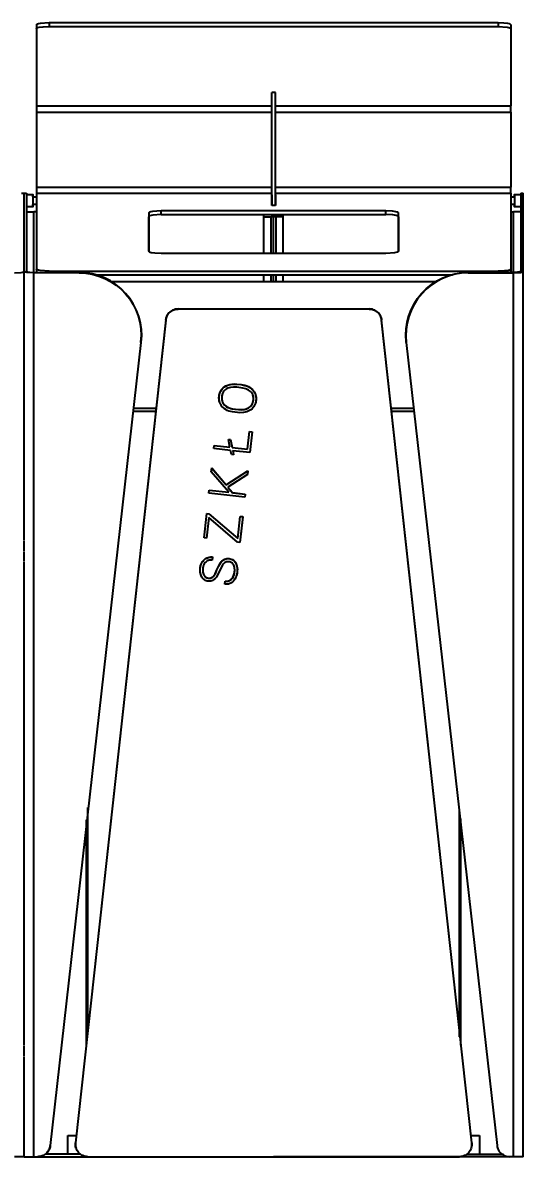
# Model space of a CAD drawing. Header units: millimetres. Extents: x 10782 to 23587, y 24555 to 29687.
# Drawn here: x 13062 to 13471, y 27637 to 28551 of the extents above; entities that cross this region are included whole.
import ezdxf

# ---------------------------------------------------------------- set-up
doc = ezdxf.new("R2010")
doc.units = ezdxf.units.MM
doc.header["$LTSCALE"] = 3
doc.layers.add('DomyÅ›lny', color=7, linetype='Continuous')
doc.styles.get("Standard").update_dxf_attribs({"font": 'arial.ttf'})
doc.dimstyles.new('MATEUSZ', dxfattribs={"dimtxt": 35, "dimasz": 16, "dimexe": 0.18, "dimexo": 0.0625, "dimgap": 0.09, "dimtad": 0, "dimdec": 0, "dimdsep": 46, "dimtxsty": 'Standard', "dimblk": 'DOT', "dimcen": 0.09, "dimse1": 1, "dimse2": 1, "dimadec": 0, "dimazin": 0, "dimtfac": 1, "dimtdec": 0, "dimtofl": 0, "dimtmove": 0, "dimatfit": 3, "dimfxl": 1, "dimtolj": 1, "dimtzin": 0, "dimlwd": 9, "dimlwe": 9, "dimarcsym": 0})

# ---------------------------------------------------------------- blocks, each defined once
blk = doc.blocks.new('_Dot')
at = {"color": 0, "linetype": 'ByBlock', "lineweight": -2}
blk.add_line((-0.5, 0), (-1, 0), dxfattribs=at)
at = {"color": 0, "linetype": 'ByBlock', "const_width": 0.5}
blk.add_lwpolyline([(-0.25, 0, 1), (0.25, 0, 1)], format="xyb", close=True, dxfattribs=at)
blk = doc.blocks.new('*D82')
at = {"color": 0, "lineweight": 9, "transparency": 16777216}
for p, q in [((12279.18, 27396.56), (12812.53, 27396.56)), ((13447.18, 27396.56), (12913.82, 27396.56))]:
    blk.add_line(p, q, dxfattribs=at)
at = {"layer": 'Defpoints', "color": 0, "transparency": 16777216}
for p in [(12263.18, 27641.16), (13463.18, 27641.16), (13463.18, 27396.56)]:
    blk.add_point(p, dxfattribs=at)
at = {"color": 0, "lineweight": 9, "transparency": 16777216, "xscale": 16, "yscale": 16, "zscale": 16, "rotation": 180}
blk.add_blockref('_Dot', (12263.18, 27396.56), dxfattribs=at)
at = {"color": 0, "lineweight": 9, "transparency": 16777216, "xscale": 16, "yscale": 16, "zscale": 16}
blk.add_blockref('_Dot', (13463.18, 27396.56), dxfattribs=at)
at = {"color": 0, "transparency": 16777216, "insert": (12863.18, 27396.56), "char_height": 35, "attachment_point": 5}
blk.add_mtext('\\A1;1200', dxfattribs=at)

msp = doc.modelspace()

# ---------------------------------------------------------------- linework, layer by layer
at = {"layer": 'DomyÅ›lny'}
for p, q in [((13073.18, 28548.86), (13073.18, 28545.9)), ((13083.18, 28550.55), (13083.18, 28547.59)), ((13443.18, 28550.55), (13083.18, 28550.55)), ((13443.18, 28550.55), (13443.18, 28547.59)), ((13453.18, 28548.86), (13453.18, 28545.9)), ((13073.18, 28545.9), (13073.18, 28483.85)), ((13083.18, 28547.59), (13443.18, 28547.59)), ((13453.18, 28545.9), (13453.18, 28483.85)), ((13261.68, 28404.11), (13261.68, 28494.52)), ((13264.68, 28494.52), (13261.68, 28494.52)), ((13264.68, 28404.11), (13264.68, 28494.52)), ((13073.18, 28483.85), (13261.68, 28483.85)), ((13264.68, 28483.85), (13453.18, 28483.85)), ((13073.18, 28478.9), (13073.18, 28418.73)), ((13073.18, 28478.9), (13261.68, 28478.9)), ((13264.68, 28478.9), (13453.18, 28478.9)), ((13453.18, 28478.9), (13453.18, 28418.73)), ((13061.18, 28414), (13063.18, 28414)), ((13061.18, 28413.92), (13063.18, 28413.92)), ((13063.18, 28414), (13065.18, 28414)), ((13063.18, 28351.28), (13063.18, 28413.92)), ((13063.18, 28413.92), (13065.18, 28413.92)), ((13063.18, 28351.28), (13063.18, 28413.92)), ((13065.18, 28413.92), (13065.18, 28351.28)), ((13065.18, 28412.93), (13070.18, 28412.93)), ((13069.87, 28410.93), (13073.18, 28410.93)), ((13073.18, 28418.73), (13261.68, 28418.73)), ((13073.18, 28413.78), (13073.18, 28352.97)), ((13073.18, 28413.78), (13261.68, 28413.78)), ((13261.68, 28412.58), (13261.68, 28404.11)), ((13264.68, 28418.73), (13453.18, 28418.73)), ((13264.68, 28413.78), (13453.18, 28413.78)), ((13264.68, 28412.58), (13264.68, 28404.11)), ((13453.18, 28413.78), (13453.18, 28352.97)), ((13453.18, 28410.93), (13456.77, 28410.93)), ((13456.18, 28412.93), (13461.18, 28412.93)), ((13461.18, 28414), (13463.18, 28414)), ((13461.18, 28413.92), (13461.18, 28351.28)), ((13461.18, 28413.92), (13463.18, 28413.92)), ((13463.18, 28351.28), (13463.18, 28413.92)), ((13463.18, 28351.28), (13463.18, 28413.92)), ((13070.18, 28402.93), (13065.18, 28402.93)), ((13073.18, 28404.93), (13070.18, 28404.93)), ((13264.68, 28404.11), (13261.68, 28404.11)), ((13456.18, 28404.93), (13453.18, 28404.93)), ((13461.18, 28402.93), (13456.18, 28402.93)), ((13073.18, 28398.93), (13070.94, 28398.93)), ((13070.94, 28349.95), (13070.94, 28398.93)), ((13163.18, 28397.98), (13163.18, 28367.42)), ((13163.18, 28367.42), (13163.18, 28395.02)), ((13173.18, 28396.72), (13173.18, 28399.67)), ((13353.18, 28399.67), (13173.18, 28399.67)), ((13173.18, 28396.72), (13353.18, 28396.72)), ((13255.42, 28394.93), (13255.42, 28395.93)), ((13255.42, 28365.72), (13255.42, 28394.93)), ((13263.18, 28394.93), (13261.18, 28394.93)), ((13261.18, 28365.72), (13261.18, 28394.93)), ((13265.18, 28394.93), (13263.18, 28394.93)), ((13263.18, 28365.72), (13263.18, 28394.93)), ((13263.18, 28365.72), (13263.18, 28394.93)), ((13265.18, 28365.72), (13265.18, 28394.93)), ((13270.94, 28394.93), (13270.94, 28395.93)), ((13270.94, 28365.72), (13270.94, 28394.93)), ((13353.18, 28396.72), (13353.18, 28399.67)), ((13363.18, 28367.42), (13363.18, 28397.98)), ((13363.18, 28395.02), (13363.18, 28367.42)), ((13453.18, 28398.93), (13455.42, 28398.93)), ((13455.42, 28349.95), (13455.42, 28398.93)), ((13173.18, 28365.72), (13353.18, 28365.72)), ((13063.18, 28329.44), (13063.18, 28351.28)), ((13070.94, 28350.3), (13107.3, 28350.3)), ((13107.26, 28349.95), (13070.94, 28349.95)), ((13070.94, 27641.16), (13070.94, 28349.95)), ((13073.18, 28352.97), (13073.18, 28350.02)), ((13083.18, 28351.28), (13083.18, 28349.95)), ((13083.18, 28351.28), (13443.18, 28351.28)), ((13107.26, 28349.95), (13107.3, 28350.3)), ((13119.92, 28348.32), (13406.44, 28348.32)), ((13255.42, 28343.16), (13255.42, 28348.32)), ((13261.18, 28343.16), (13261.18, 28348.32)), ((13263.18, 28343.16), (13263.18, 28348.32)), ((13263.18, 28343.16), (13263.18, 28348.32)), ((13265.18, 28343.16), (13265.18, 28348.32)), ((13270.94, 28343.16), (13270.94, 28348.32)), ((13455.42, 28350.3), (13419.05, 28350.3)), ((13419.09, 28349.95), (13419.05, 28350.3)), ((13419.09, 28349.95), (13455.42, 28349.95)), ((13443.18, 28351.28), (13443.18, 28349.95)), ((13453.18, 28352.97), (13453.18, 28350.02)), ((13455.42, 27641.16), (13455.42, 28349.95)), ((13463.18, 27641.16), (13463.18, 28351.28)), ((13132.37, 28343.16), (13393.98, 28343.16)), ((13132.37, 28343.16), (13393.98, 28343.16)), ((13063.18, 28321.13), (13063.18, 28329.08)), ((13063.18, 28135.27), (13063.18, 28320.77)), ((13339.74, 28320.95), (13186.61, 28320.95)), ((13176.67, 28312.19), (13104.37, 27652.36)), ((13176.67, 28312.06), (13104.37, 27652.23)), ((13176.67, 28312.06), (13176.67, 28312.19)), ((13421.98, 27652.36), (13349.68, 28312.19)), ((13349.68, 28312.06), (13349.68, 28312.19)), ((13421.98, 27652.23), (13349.68, 28312.06)), ((13156.85, 28294.24), (13084.18, 27650.04)), ((13156.85, 28294.24), (13156.89, 28294.58)), ((13369.5, 28294.24), (13369.46, 28294.58)), ((13369.5, 28294.24), (13442.18, 27650.04)), ((13219.39, 28249.52), (13219.39, 28249.59)), ((13249.15, 28249.17), (13249.15, 28249.11)), ((13150.64, 28239.16), (13168.66, 28239.16)), ((13168.91, 28241.16), (13150.87, 28241.16)), ((13375.49, 28241.16), (13357.45, 28241.16)), ((13357.69, 28239.16), (13375.72, 28239.16)), ((13242.3, 28208.63), (13243.85, 28222.81)), ((13242.3, 28208.56), (13243.85, 28222.74)), ((13243.85, 28222.81), (13243.85, 28222.74)), ((13243.85, 28222.81), (13245.91, 28222.58)), ((13243.85, 28222.74), (13245.91, 28222.52)), ((13245.91, 28222.58), (13244.09, 28205.95)), ((13245.91, 28222.52), (13244.09, 28205.89)), ((13215.28, 28209.1), (13215.55, 28211.55)), ((13215.28, 28209.03), (13215.55, 28211.48)), ((13215.55, 28211.55), (13228.19, 28210.17)), ((13215.55, 28211.48), (13228.19, 28210.1)), ((13228.19, 28210.17), (13226.94, 28216.44)), ((13226.94, 28216.44), (13228.72, 28216.24)), ((13228.19, 28210.1), (13226.94, 28216.37)), ((13226.94, 28216.37), (13228.72, 28216.18)), ((13228.19, 28210.17), (13228.19, 28210.1)), ((13228.72, 28216.24), (13229.97, 28209.97)), ((13228.72, 28216.18), (13229.97, 28209.91)), ((13229.97, 28209.97), (13242.3, 28208.63)), ((13229.97, 28209.91), (13242.3, 28208.56)), ((13215.28, 28209.1), (13215.28, 28209.03)), ((13228.71, 28207.57), (13215.28, 28209.03)), ((13229.36, 28204.38), (13228.71, 28207.63)), ((13228.71, 28207.63), (13228.71, 28207.57)), ((13229.36, 28204.32), (13228.71, 28207.57)), ((13229.36, 28204.38), (13229.36, 28204.32)), ((13231.14, 28204.12), (13229.36, 28204.32)), ((13230.5, 28207.44), (13231.14, 28204.19)), ((13244.09, 28205.89), (13230.5, 28207.37)), ((13230.5, 28207.37), (13231.14, 28204.12)), ((13213.24, 28190.48), (13213.57, 28193.54)), ((13213.24, 28190.41), (13213.57, 28193.47)), ((13213.57, 28193.54), (13225.08, 28180.09)), ((13213.57, 28193.54), (13213.57, 28193.47)), ((13213.57, 28193.47), (13225.08, 28180.03)), ((13225.08, 28180.09), (13242.49, 28191.32)), ((13225.08, 28180.03), (13242.49, 28191.26)), ((13242.49, 28191.32), (13242.16, 28188.36)), ((13242.49, 28191.26), (13242.16, 28188.29)), ((13242.49, 28191.32), (13242.49, 28191.26)), ((13227.16, 28173.99), (13213.24, 28190.41)), ((13242.16, 28188.29), (13226.57, 28178.15)), ((13211.36, 28173.32), (13211.62, 28175.75)), ((13211.36, 28173.25), (13211.62, 28175.68)), ((13240.17, 28170.11), (13211.36, 28173.25)), ((13211.62, 28175.75), (13227.16, 28174.05)), ((13211.62, 28175.68), (13227.16, 28173.99)), ((13226.57, 28178.21), (13230.13, 28173.73)), ((13226.57, 28178.15), (13230.13, 28173.66)), ((13230.13, 28173.73), (13240.44, 28172.6)), ((13230.13, 28173.66), (13240.44, 28172.54)), ((13240.44, 28172.6), (13240.17, 28170.17)), ((13240.44, 28172.54), (13240.17, 28170.11)), ((13207.43, 28137.44), (13209.57, 28156.99)), ((13207.43, 28137.37), (13209.57, 28156.92)), ((13209.57, 28156.99), (13209.57, 28156.92)), ((13209.57, 28156.99), (13211.31, 28156.8)), ((13209.57, 28156.92), (13211.31, 28156.73)), ((13211.31, 28156.8), (13234.45, 28136.95)), ((13211.31, 28156.73), (13234.45, 28136.88)), ((13234.45, 28136.95), (13236.39, 28154.7)), ((13236.39, 28154.7), (13238.45, 28154.47)), ((13211.32, 28153.76), (13209.5, 28137.21)), ((13211.32, 28153.69), (13209.5, 28137.14)), ((13211.32, 28153.76), (13211.32, 28153.69)), ((13234.34, 28133.92), (13211.32, 28153.69)), ((13234.45, 28136.88), (13236.39, 28154.63)), ((13238.45, 28154.47), (13236.18, 28133.78)), ((13238.45, 28154.41), (13236.18, 28133.71)), ((13236.39, 28154.63), (13238.45, 28154.41)), ((13238.45, 28154.47), (13238.45, 28154.41)), ((13209.5, 28137.14), (13207.43, 28137.37)), ((13063.18, 28126.95), (13063.18, 28134.91)), ((13236.18, 28133.71), (13234.34, 28133.92)), ((13063.18, 28118.64), (13063.18, 28126.59)), ((13063.18, 27932.78), (13063.18, 28118.27)), ((13214.06, 28122.13), (13213.79, 28119.68)), ((13214.06, 28122.06), (13213.79, 28119.61)), ((13232.02, 28111.82), (13232.02, 28111.76)), ((13224.19, 28100.34), (13224.45, 28102.77)), ((13224.19, 28100.27), (13224.45, 28102.7)), ((13224.45, 28102.77), (13224.45, 28102.7)), ((13063.18, 27924.46), (13063.18, 27932.42)), ((13063.18, 27738.61), (13063.18, 27924.1)), ((13114.18, 27740.05), (13114.18, 27921.21)), ((13412.18, 27737.16), (13412.18, 27918.68)), ((13113.18, 27729.93), (13113.18, 27911.45)), ((13413.18, 27730.65), (13413.18, 27912.17)), ((13063.18, 27730.29), (13063.18, 27738.25)), ((13063.18, 27721.97), (13063.18, 27729.93)), ((13063.18, 27641.16), (13063.18, 27721.61)), ((13098.18, 27643.16), (13098.18, 27658.16)), ((13098.18, 27658.16), (13105.02, 27658.16)), ((13421.33, 27658.16), (13428.18, 27658.16)), ((13428.18, 27658.16), (13428.18, 27643.16)), ((13108.31, 27643.16), (13080.24, 27643.16)), ((13418.05, 27643.16), (13447.37, 27643.16)), ((13070.94, 27641.16), (13074.24, 27641.16)), ((13074.15, 27641.16), (13263.18, 27641.16)), ((13114.31, 27641.16), (13412.04, 27641.16)), ((13452.2, 27641.16), (13263.18, 27641.16)), ((13455.42, 27641.16), (13452.11, 27641.16))]:
    msp.add_line(p, q, dxfattribs=at)
for points in [[(13083.18, 28550.55, 0), (13076.11, 28550.05, 0), (13074.81, 28549.78, 0), (13073.88, 28549.48, 0), (13073.56, 28549.32, 0), (13073.44, 28549.24, 0), (13073.34, 28549.16, 0), (13073.27, 28549.09, 0), (13073.24, 28549.05, 0), (13073.22, 28549.01, 0), (13073.2, 28548.97, 0), (13073.19, 28548.93, 0), (13073.18, 28548.89, 0), (13073.18, 28548.86, 0)], [(13453.18, 28548.86, 0), (13453.18, 28548.89, 0), (13453.17, 28548.93, 0), (13453.16, 28548.97, 0), (13453.14, 28549.01, 0), (13453.11, 28549.05, 0), (13453.09, 28549.09, 0), (13453.01, 28549.16, 0), (13452.91, 28549.24, 0), (13452.79, 28549.32, 0), (13452.48, 28549.48, 0), (13452.06, 28549.63, 0), (13450.94, 28549.92, 0), (13447.77, 28550.36, 0), (13443.18, 28550.55, 0)], [(13073.18, 28545.9, 0), (13073.18, 28545.94, 0), (13073.19, 28545.97, 0), (13073.2, 28546.01, 0), (13073.22, 28546.05, 0), (13073.24, 28546.09, 0), (13073.27, 28546.13, 0), (13073.34, 28546.21, 0), (13073.44, 28546.29, 0), (13073.56, 28546.36, 0), (13073.88, 28546.52, 0), (13074.3, 28546.68, 0), (13075.41, 28546.97, 0), (13078.58, 28547.4, 0), (13083.18, 28547.59, 0)], [(13443.18, 28547.59, 0), (13450.25, 28547.1, 0), (13451.55, 28546.83, 0), (13452.48, 28546.52, 0), (13452.79, 28546.36, 0), (13452.91, 28546.29, 0), (13453.01, 28546.21, 0), (13453.09, 28546.13, 0), (13453.11, 28546.09, 0), (13453.14, 28546.05, 0), (13453.16, 28546.01, 0), (13453.17, 28545.97, 0), (13453.18, 28545.94, 0), (13453.18, 28545.9, 0)], [(13073.18, 28483.85, 0), (13073.18, 28483.64, 0), (13073.18, 28482.78, 0), (13073.18, 28478.9, 0)], [(13453.18, 28478.9, 0), (13453.18, 28483.85, 0)], [(13070.18, 28410.93, 0), (13070.18, 28412.73, 0), (13070.18, 28412.89, 0), (13070.18, 28412.92, 0), (13070.18, 28412.93, 0), (13070.18, 28412.93, 0), (13070.18, 28412.93, 0), (13070.18, 28412.93, 0), (13070.18, 28412.93, 0), (13070.18, 28412.93, 0), (13070.18, 28412.93, 0), (13070.18, 28412.93, 0), (13070.18, 28412.93, 0), (13070.18, 28412.93, 0), (13070.18, 28412.93, 0), (13070.18, 28412.93, 0), (13070.18, 28412.93, 0), (13070.18, 28412.93, 0), (13070.18, 28412.92, 0), (13070.18, 28412.91, 0), (13070.18, 28412.84, 0), (13070.18, 28412.55, 0), (13070.18, 28409.55, 0), (13070.18, 28405.73, 0), (13070.18, 28403.11, 0), (13070.18, 28402.97, 0), (13070.18, 28402.94, 0), (13070.18, 28402.93, 0), (13070.18, 28402.93, 0), (13070.18, 28402.93, 0), (13070.18, 28402.93, 0), (13070.18, 28402.93, 0), (13070.18, 28402.93, 0), (13070.18, 28402.93, 0), (13070.18, 28402.93, 0), (13070.18, 28402.93, 0), (13070.18, 28402.93, 0), (13070.18, 28402.93, 0), (13070.18, 28402.93, 0), (13070.18, 28402.93, 0), (13070.18, 28402.93, 0), (13070.18, 28402.95, 0), (13070.18, 28403.02, 0), (13070.18, 28403.31, 0), (13070.18, 28404.93, 0)], [(13073.18, 28418.73, 0), (13073.18, 28413.78, 0)], [(13453.18, 28413.78, 0), (13453.18, 28413.99, 0), (13453.18, 28414.85, 0), (13453.18, 28418.73, 0)], [(13456.18, 28410.93, 0), (13456.18, 28412.73, 0), (13456.18, 28412.89, 0), (13456.18, 28412.92, 0), (13456.18, 28412.93, 0), (13456.18, 28412.93, 0), (13456.18, 28412.93, 0), (13456.18, 28412.93, 0), (13456.18, 28412.93, 0), (13456.18, 28412.93, 0), (13456.18, 28412.93, 0), (13456.18, 28412.93, 0), (13456.18, 28412.93, 0), (13456.18, 28412.93, 0), (13456.18, 28412.93, 0), (13456.18, 28412.93, 0), (13456.18, 28412.93, 0), (13456.18, 28412.93, 0), (13456.18, 28412.92, 0), (13456.18, 28412.91, 0), (13456.18, 28412.84, 0), (13456.18, 28412.55, 0), (13456.18, 28409.55, 0), (13456.18, 28405.73, 0), (13456.18, 28403.11, 0), (13456.18, 28402.97, 0), (13456.18, 28402.94, 0), (13456.18, 28402.93, 0), (13456.18, 28402.93, 0), (13456.18, 28402.93, 0), (13456.18, 28402.93, 0), (13456.18, 28402.93, 0), (13456.18, 28402.93, 0), (13456.18, 28402.93, 0), (13456.18, 28402.93, 0), (13456.18, 28402.93, 0), (13456.18, 28402.93, 0), (13456.18, 28402.93, 0), (13456.18, 28402.93, 0), (13456.18, 28402.93, 0), (13456.18, 28402.93, 0), (13456.18, 28402.95, 0), (13456.18, 28403.02, 0), (13456.18, 28403.31, 0), (13456.18, 28404.93, 0)], [(13456.18, 28410.93, 0), (13456.18, 28410.93, 0), (13456.18, 28410.93, 0), (13456.18, 28410.93, 0), (13456.18, 28410.93, 0), (13456.18, 28410.93, 0), (13456.18, 28410.93, 0), (13456.18, 28410.93, 0), (13456.18, 28410.93, 0), (13456.18, 28410.93, 0), (13456.18, 28410.93, 0), (13456.18, 28410.92, 0), (13456.18, 28410.91, 0), (13456.18, 28410.84, 0), (13456.18, 28410.56, 0), (13456.18, 28404.93, 0)], [(13065.18, 28398.93, 0), (13065.18, 28398.93, 0), (13065.18, 28398.93, 0), (13065.18, 28398.93, 0), (13065.18, 28398.93, 0), (13065.18, 28398.93, 0), (13065.18, 28398.93, 0), (13065.18, 28398.93, 0), (13065.18, 28398.93, 0), (13065.18, 28398.93, 0), (13065.18, 28398.93, 0), (13065.19, 28398.93, 0), (13065.23, 28398.93, 0), (13065.37, 28398.93, 0), (13066.84, 28398.93, 0), (13070.94, 28398.93, 0)], [(13173.18, 28399.67, 0), (13166.11, 28399.18, 0), (13164.86, 28398.92, 0), (13163.94, 28398.63, 0), (13163.61, 28398.47, 0), (13163.48, 28398.39, 0), (13163.37, 28398.31, 0), (13163.29, 28398.23, 0), (13163.25, 28398.18, 0), (13163.23, 28398.14, 0), (13163.21, 28398.1, 0), (13163.19, 28398.06, 0), (13163.18, 28398.02, 0), (13163.18, 28397.98, 0)], [(13173.18, 28396.72, 0), (13166.38, 28396.27, 0), (13165.04, 28396.01, 0), (13164.03, 28395.7, 0), (13163.66, 28395.54, 0), (13163.52, 28395.46, 0), (13163.4, 28395.37, 0), (13163.3, 28395.29, 0), (13163.26, 28395.24, 0), (13163.23, 28395.2, 0), (13163.21, 28395.15, 0), (13163.19, 28395.11, 0), (13163.18, 28395.06, 0), (13163.18, 28395.02, 0)], [(13255.42, 28394.93, 0), (13261.18, 28394.93, 0)], [(13270.94, 28394.93, 0), (13265.18, 28394.93, 0)], [(13363.18, 28397.98, 0), (13363.17, 28398.02, 0), (13363.17, 28398.06, 0), (13363.15, 28398.1, 0), (13363.13, 28398.14, 0), (13363.1, 28398.18, 0), (13363.07, 28398.23, 0), (13362.99, 28398.31, 0), (13362.88, 28398.39, 0), (13362.59, 28398.55, 0), (13362.22, 28398.7, 0), (13361.21, 28398.99, 0), (13358.32, 28399.43, 0), (13353.18, 28399.67, 0)], [(13363.18, 28395.02, 0), (13363.18, 28395.06, 0), (13363.17, 28395.1, 0), (13363.15, 28395.14, 0), (13363.13, 28395.18, 0), (13363.11, 28395.22, 0), (13363.08, 28395.26, 0), (13363.01, 28395.33, 0), (13362.91, 28395.41, 0), (13362.65, 28395.57, 0), (13362.3, 28395.71, 0), (13361.37, 28395.99, 0), (13358.61, 28396.45, 0), (13353.18, 28396.72, 0)], [(13461.18, 28398.93, 0), (13461.18, 28398.93, 0), (13461.18, 28398.93, 0), (13461.18, 28398.93, 0), (13461.18, 28398.93, 0), (13461.18, 28398.93, 0), (13461.18, 28398.93, 0), (13461.18, 28398.93, 0), (13461.18, 28398.93, 0), (13461.18, 28398.93, 0), (13461.18, 28398.93, 0), (13461.17, 28398.93, 0), (13461.13, 28398.93, 0), (13460.99, 28398.93, 0), (13459.52, 28398.93, 0), (13455.42, 28398.93, 0)], [(13163.18, 28367.42, 0), (13163.18, 28367.38, 0), (13163.19, 28367.33, 0), (13163.21, 28367.29, 0), (13163.23, 28367.25, 0), (13163.25, 28367.21, 0), (13163.29, 28367.17, 0), (13163.37, 28367.09, 0), (13163.48, 28367.01, 0), (13163.76, 28366.85, 0), (13164.14, 28366.69, 0), (13165.15, 28366.41, 0), (13168.04, 28365.96, 0), (13173.18, 28365.72, 0)], [(13353.18, 28365.72, 0), (13360.25, 28366.22, 0), (13361.49, 28366.47, 0), (13362.42, 28366.77, 0), (13362.75, 28366.92, 0), (13362.88, 28367.01, 0), (13362.99, 28367.09, 0), (13363.07, 28367.17, 0), (13363.1, 28367.21, 0), (13363.13, 28367.25, 0), (13363.15, 28367.29, 0), (13363.17, 28367.33, 0), (13363.17, 28367.38, 0), (13363.18, 28367.42, 0)], [(13055.42, 28349.95, 0), (13060.98, 28350.35, 0), (13061.92, 28350.56, 0), (13062.61, 28350.78, 0), (13062.86, 28350.9, 0), (13062.96, 28350.96, 0), (13063.04, 28351.02, 0), (13063.1, 28351.08, 0), (13063.12, 28351.12, 0), (13063.14, 28351.15, 0), (13063.16, 28351.18, 0), (13063.17, 28351.21, 0), (13063.18, 28351.24, 0), (13063.18, 28351.28, 0)], [(13070.94, 28349.95, 0), (13065.38, 28350.35, 0), (13064.43, 28350.56, 0), (13063.74, 28350.78, 0), (13063.5, 28350.9, 0), (13063.4, 28350.96, 0), (13063.32, 28351.02, 0), (13063.26, 28351.08, 0), (13063.24, 28351.12, 0), (13063.22, 28351.15, 0), (13063.2, 28351.18, 0), (13063.19, 28351.21, 0), (13063.18, 28351.24, 0), (13063.18, 28351.28, 0)], [(13065.18, 28351.28, 0), (13065.18, 28351.25, 0), (13065.19, 28351.23, 0), (13065.2, 28351.2, 0), (13065.21, 28351.18, 0), (13065.23, 28351.15, 0), (13065.27, 28351.1, 0), (13065.33, 28351.05, 0), (13065.4, 28351.01, 0), (13065.59, 28350.91, 0), (13066.12, 28350.74, 0), (13067.69, 28350.47, 0), (13070.94, 28350.3, 0)], [(13083.18, 28351.28, 0), (13076.02, 28351.79, 0), (13074.81, 28352.05, 0), (13073.91, 28352.34, 0), (13073.6, 28352.49, 0), (13073.47, 28352.57, 0), (13073.37, 28352.65, 0), (13073.28, 28352.73, 0), (13073.25, 28352.77, 0), (13073.23, 28352.81, 0), (13073.2, 28352.85, 0), (13073.19, 28352.89, 0), (13073.18, 28352.93, 0), (13073.18, 28352.97, 0)], [(13107.26, 28349.95, 0), (13112.6, 28349.66, 0), (13117.85, 28348.82, 0), (13122.97, 28347.41, 0), (13127.87, 28345.5, 0), (13132.53, 28343.07, 0), (13136.87, 28340.2, 0), (13140.9, 28336.89, 0), (13144.55, 28333.18, 0), (13147.84, 28329.05, 0), (13150.69, 28324.57, 0), (13153.04, 28319.84, 0), (13154.88, 28314.9, 0), (13156.18, 28309.83, 0), (13156.94, 28304.67, 0), (13157.17, 28299.47, 0), (13156.85, 28294.24, 0)], [(13156.89, 28294.58, 0), (13157.21, 28299.9, 0), (13156.96, 28305.2, 0), (13156.16, 28310.44, 0), (13154.83, 28315.52, 0), (13152.97, 28320.42, 0), (13150.64, 28325.08, 0), (13147.83, 28329.46, 0), (13144.58, 28333.53, 0), (13140.87, 28337.29, 0), (13136.76, 28340.65, 0), (13132.33, 28343.55, 0), (13127.64, 28345.96, 0), (13122.74, 28347.84, 0), (13117.7, 28349.2, 0), (13112.55, 28350.02, 0), (13107.3, 28350.3, 0)], [(13369.46, 28294.58, 0), (13369.15, 28299.9, 0), (13369.39, 28305.2, 0), (13370.19, 28310.44, 0), (13371.53, 28315.52, 0), (13373.38, 28320.42, 0), (13375.72, 28325.08, 0), (13378.53, 28329.46, 0), (13381.77, 28333.53, 0), (13385.49, 28337.29, 0), (13389.6, 28340.65, 0), (13394.03, 28343.55, 0), (13398.72, 28345.96, 0), (13403.61, 28347.84, 0), (13408.66, 28349.2, 0), (13413.81, 28350.02, 0), (13419.05, 28350.3, 0)], [(13419.09, 28349.95, 0), (13413.75, 28349.66, 0), (13408.51, 28348.82, 0), (13403.39, 28347.41, 0), (13398.49, 28345.5, 0), (13393.83, 28343.07, 0), (13389.48, 28340.2, 0), (13385.46, 28336.89, 0), (13381.81, 28333.18, 0), (13378.51, 28329.05, 0), (13375.67, 28324.57, 0), (13373.31, 28319.84, 0), (13371.48, 28314.9, 0), (13370.18, 28309.83, 0), (13369.41, 28304.67, 0), (13369.19, 28299.47, 0), (13369.5, 28294.24, 0)], [(13453.18, 28352.97, 0), (13453.17, 28352.93, 0), (13453.16, 28352.89, 0), (13453.15, 28352.85, 0), (13453.12, 28352.8, 0), (13453.1, 28352.76, 0), (13453.06, 28352.72, 0), (13452.97, 28352.63, 0), (13452.86, 28352.55, 0), (13452.56, 28352.39, 0), (13452.17, 28352.23, 0), (13451.14, 28351.95, 0), (13448.24, 28351.51, 0), (13443.18, 28351.28, 0)], [(13461.18, 28351.28, 0), (13461.18, 28351.25, 0), (13461.17, 28351.23, 0), (13461.16, 28351.2, 0), (13461.15, 28351.18, 0), (13461.13, 28351.15, 0), (13461.08, 28351.1, 0), (13461.03, 28351.05, 0), (13460.95, 28351.01, 0), (13460.77, 28350.91, 0), (13460.24, 28350.74, 0), (13458.67, 28350.47, 0), (13455.42, 28350.3, 0)], [(13455.42, 28349.95, 0), (13460.98, 28350.35, 0), (13461.92, 28350.56, 0), (13462.61, 28350.78, 0), (13462.86, 28350.9, 0), (13462.96, 28350.96, 0), (13463.04, 28351.02, 0), (13463.1, 28351.08, 0), (13463.12, 28351.12, 0), (13463.14, 28351.15, 0), (13463.16, 28351.18, 0), (13463.17, 28351.21, 0), (13463.18, 28351.24, 0), (13463.18, 28351.28, 0)], [(13186.61, 28321.08, 0), (13184.9, 28320.93, 0), (13184.03, 28320.74, 0), (13183.16, 28320.47, 0), (13182.3, 28320.11, 0), (13181.47, 28319.66, 0), (13180.68, 28319.13, 0), (13179.94, 28318.53, 0), (13179.26, 28317.86, 0), (13178.65, 28317.13, 0), (13178.11, 28316.36, 0), (13177.66, 28315.55, 0), (13177.29, 28314.71, 0), (13177.01, 28313.87, 0), (13176.8, 28313.02, 0), (13176.67, 28312.19, 0)], [(13176.67, 28312.06, 0), (13177.01, 28313.74, 0), (13177.29, 28314.58, 0), (13177.66, 28315.42, 0), (13178.11, 28316.23, 0), (13178.65, 28317.01, 0), (13179.26, 28317.73, 0), (13179.94, 28318.4, 0), (13180.68, 28319, 0), (13181.47, 28319.53, 0), (13182.3, 28319.98, 0), (13183.16, 28320.34, 0), (13184.03, 28320.61, 0), (13184.9, 28320.8, 0), (13186.61, 28320.95, 0)], [(13349.68, 28312.19, 0), (13349.35, 28313.87, 0), (13349.06, 28314.71, 0), (13348.69, 28315.55, 0), (13348.24, 28316.36, 0), (13347.71, 28317.13, 0), (13347.1, 28317.86, 0), (13346.42, 28318.53, 0), (13345.68, 28319.13, 0), (13344.88, 28319.66, 0), (13344.05, 28320.11, 0), (13343.2, 28320.47, 0), (13342.33, 28320.74, 0), (13341.45, 28320.93, 0), (13339.74, 28321.08, 0)], [(13339.74, 28320.95, 0), (13341.45, 28320.8, 0), (13342.33, 28320.61, 0), (13343.2, 28320.34, 0), (13344.05, 28319.98, 0), (13344.88, 28319.53, 0), (13345.68, 28319, 0), (13346.42, 28318.4, 0), (13347.1, 28317.73, 0), (13347.71, 28317.01, 0), (13348.24, 28316.23, 0), (13348.69, 28315.42, 0), (13349.06, 28314.58, 0), (13349.35, 28313.74, 0), (13349.55, 28312.89, 0), (13349.68, 28312.06, 0)], [(13219.69, 28247.03, 0), (13219.43, 28248.6, 0), (13219.41, 28250.25, 0), (13219.61, 28251.94, 0), (13220.02, 28253.52, 0), (13220.63, 28254.97, 0), (13221.45, 28256.3, 0), (13222.46, 28257.48, 0), (13223.63, 28258.49, 0), (13224.96, 28259.33, 0), (13226.46, 28259.99, 0), (13228.09, 28260.47, 0), (13229.83, 28260.76, 0), (13231.68, 28260.86, 0), (13233.63, 28260.77, 0), (13237.06, 28260.4, 0)], [(13237.06, 28260.4, 0), (13240.21, 28259.8, 0), (13241.64, 28259.34, 0), (13242.96, 28258.77, 0), (13244.19, 28258.08, 0), (13245.29, 28257.29, 0), (13246.26, 28256.42, 0), (13247.1, 28255.45, 0), (13247.8, 28254.4, 0), (13248.36, 28253.25, 0), (13248.77, 28252.05, 0), (13249.04, 28250.8, 0), (13249.15, 28249.49, 0), (13249.11, 28248.12, 0), (13248.93, 28246.77, 0), (13248.62, 28245.52, 0)], [(13221.83, 28252.04, 0), (13221.61, 28250.81, 0), (13221.54, 28249.59, 0), (13221.62, 28248.42, 0), (13221.86, 28247.33, 0), (13222.25, 28246.29, 0), (13222.79, 28245.32, 0), (13223.49, 28244.42, 0), (13224.34, 28243.58, 0), (13225.31, 28242.84, 0), (13226.42, 28242.21, 0), (13227.65, 28241.68, 0), (13229.01, 28241.25, 0), (13232.05, 28240.72, 0), (13237.72, 28240.31, 0), (13239.11, 28240.44, 0), (13240.41, 28240.69, 0), (13241.62, 28241.08, 0), (13242.73, 28241.59, 0), (13243.75, 28242.23, 0), (13244.63, 28242.97, 0), (13245.38, 28243.81, 0), (13245.99, 28244.75, 0), (13246.45, 28245.79, 0), (13246.78, 28246.94, 0), (13246.97, 28248.18, 0), (13247.02, 28249.42, 0), (13246.91, 28250.59, 0), (13246.64, 28251.69, 0)], [(13204.64, 28108.49, 0), (13204.4, 28109.69, 0), (13204.28, 28110.96, 0), (13204.3, 28112.3, 0), (13204.43, 28113.7, 0), (13204.69, 28115.01, 0), (13205.07, 28116.24, 0), (13205.58, 28117.39, 0), (13206.2, 28118.45, 0), (13206.93, 28119.39, 0), (13207.74, 28120.2, 0), (13208.64, 28120.87, 0), (13209.64, 28121.42, 0), (13210.69, 28121.83, 0), (13211.77, 28122.08, 0), (13212.9, 28122.18, 0), (13214.06, 28122.13, 0)], [(13227.33, 28118.31, 0), (13226.68, 28118.35, 0), (13226.06, 28118.32, 0), (13225.47, 28118.22, 0), (13224.92, 28118.05, 0), (13224.4, 28117.82, 0), (13223.91, 28117.51, 0), (13223.45, 28117.14, 0), (13223, 28116.68, 0), (13222.11, 28115.45, 0), (13221.18, 28113.79, 0), (13217.35, 28105.96, 0), (13216.35, 28104.75, 0), (13215.73, 28104.17, 0), (13215.08, 28103.68, 0), (13214.41, 28103.28, 0), (13213.7, 28102.98, 0), (13212.96, 28102.77, 0), (13212.19, 28102.65, 0), (13211.4, 28102.62, 0), (13210.59, 28102.68, 0), (13209.83, 28102.82, 0), (13209.11, 28103.03, 0), (13208.44, 28103.31, 0), (13207.81, 28103.67, 0), (13207.23, 28104.11, 0), (13206.69, 28104.61, 0), (13206.19, 28105.19, 0), (13205.74, 28105.85, 0), (13205.34, 28106.57, 0), (13205, 28107.32, 0), (13204.52, 28108.94, 0), (13204.29, 28110.7, 0), (13204.32, 28112.61, 0), (13204.6, 28114.54, 0), (13205.12, 28116.29, 0), (13205.88, 28117.87, 0), (13206.35, 28118.6, 0), (13206.87, 28119.26, 0), (13207.43, 28119.85, 0), (13208.04, 28120.38, 0), (13208.69, 28120.84, 0), (13209.39, 28121.24, 0), (13210.12, 28121.56, 0), (13210.87, 28121.82, 0), (13211.64, 28121.99, 0), (13212.43, 28122.09, 0), (13213.23, 28122.11, 0), (13214.06, 28122.06, 0)], [(13213.79, 28119.61, 0), (13212.61, 28119.65, 0), (13211.5, 28119.51, 0), (13210.98, 28119.37, 0), (13210.48, 28119.18, 0), (13210, 28118.95, 0), (13209.54, 28118.67, 0), (13209.1, 28118.34, 0), (13208.29, 28117.57, 0), (13207.62, 28116.65, 0), (13207.1, 28115.6, 0), (13206.71, 28114.41, 0), (13206.47, 28113.08, 0), (13206.37, 28111.63, 0), (13206.44, 28110.28, 0), (13206.68, 28109.05, 0), (13206.86, 28108.49, 0), (13207.09, 28107.96, 0), (13207.36, 28107.46, 0), (13207.67, 28107, 0), (13208.01, 28106.58, 0), (13208.37, 28106.22, 0), (13208.77, 28105.91, 0), (13209.2, 28105.65, 0), (13209.65, 28105.44, 0), (13210.14, 28105.27, 0), (13210.65, 28105.16, 0), (13211.18, 28105.09, 0), (13211.7, 28105.08, 0), (13212.2, 28105.13, 0), (13212.68, 28105.22, 0), (13213.14, 28105.38, 0), (13213.58, 28105.58, 0), (13214, 28105.84, 0), (13214.41, 28106.16, 0), (13214.8, 28106.52, 0), (13215.55, 28107.44, 0), (13216.3, 28108.61, 0), (13217.76, 28111.7, 0), (13219.16, 28114.92, 0), (13220.51, 28117.26, 0), (13221.18, 28118.14, 0), (13221.89, 28118.88, 0), (13222.63, 28119.51, 0), (13223.42, 28120.02, 0), (13224.25, 28120.4, 0), (13225.13, 28120.66, 0), (13226.06, 28120.8, 0), (13227.05, 28120.81, 0), (13228.12, 28120.69, 0), (13229.16, 28120.42, 0), (13230.11, 28120.01, 0), (13230.97, 28119.46, 0), (13231.73, 28118.77, 0), (13232.41, 28117.93, 0), (13232.99, 28116.96, 0), (13233.45, 28115.9, 0), (13233.79, 28114.76, 0), (13234.01, 28113.53, 0), (13234.09, 28112.22, 0), (13234.06, 28110.83, 0), (13233.64, 28108.07, 0), (13233.27, 28106.79, 0), (13232.79, 28105.59, 0), (13232.19, 28104.45, 0), (13231.51, 28103.42, 0), (13230.75, 28102.53, 0), (13229.91, 28101.79, 0), (13228.99, 28101.19, 0), (13228, 28100.73, 0), (13226.97, 28100.41, 0), (13225.89, 28100.25, 0), (13225.05, 28100.22, 0), (13224.19, 28100.27, 0)], [(13206.77, 28114.7, 0), (13206.43, 28112.83, 0), (13206.39, 28110.84, 0), (13206.49, 28109.94, 0), (13206.68, 28109.1, 0), (13206.96, 28108.32, 0), (13207.31, 28107.6, 0), (13207.75, 28106.96, 0), (13208.23, 28106.42, 0), (13208.78, 28105.97, 0), (13209.39, 28105.62, 0), (13210.05, 28105.36, 0), (13210.77, 28105.2, 0), (13211.51, 28105.14, 0), (13212.21, 28105.19, 0), (13212.87, 28105.35, 0), (13213.5, 28105.6, 0), (13214.09, 28105.97, 0), (13214.65, 28106.44, 0), (13215.18, 28107.02, 0), (13215.71, 28107.72, 0), (13216.75, 28109.5, 0), (13217.76, 28111.77, 0), (13219.71, 28116.03, 0), (13220.64, 28117.51, 0), (13221.6, 28118.66, 0), (13222.63, 28119.58, 0), (13223.18, 28119.94, 0), (13223.74, 28120.25, 0), (13224.33, 28120.5, 0), (13224.94, 28120.69, 0), (13225.58, 28120.81, 0), (13226.25, 28120.87, 0), (13226.94, 28120.88, 0), (13227.67, 28120.82, 0), (13228.43, 28120.69, 0), (13229.15, 28120.49, 0), (13229.82, 28120.22, 0), (13230.45, 28119.88, 0), (13231.04, 28119.47, 0), (13231.58, 28118.99, 0), (13232.08, 28118.44, 0), (13232.53, 28117.83, 0), (13232.93, 28117.14, 0), (13233.28, 28116.42, 0), (13233.79, 28114.84, 0), (13234.05, 28113.11, 0), (13234.08, 28111.21, 0), (13233.87, 28109.23, 0), (13233.44, 28107.39, 0)], [(13224.45, 28102.7, 0), (13225.15, 28102.66, 0), (13225.82, 28102.68, 0), (13226.46, 28102.76, 0), (13227.07, 28102.92, 0), (13227.65, 28103.13, 0), (13228.2, 28103.41, 0), (13228.73, 28103.76, 0), (13229.23, 28104.17, 0), (13229.7, 28104.65, 0), (13230.13, 28105.18, 0), (13230.51, 28105.75, 0), (13231.15, 28107.03, 0), (13231.62, 28108.5, 0), (13231.92, 28110.15, 0), (13232.02, 28111.88, 0), (13231.88, 28113.45, 0), (13231.72, 28114.18, 0), (13231.51, 28114.86, 0), (13231.23, 28115.5, 0), (13230.9, 28116.09, 0), (13230.52, 28116.62, 0), (13230.09, 28117.08, 0), (13229.63, 28117.46, 0), (13229.12, 28117.78, 0), (13228.56, 28118.03, 0), (13227.97, 28118.21, 0), (13227.33, 28118.31, 0)], [(13224.45, 28102.77, 0), (13225.43, 28102.72, 0), (13226.35, 28102.81, 0), (13227.21, 28103.03, 0), (13228.02, 28103.38, 0), (13228.77, 28103.86, 0), (13229.47, 28104.47, 0), (13230.09, 28105.19, 0), (13230.63, 28106.01, 0), (13231.08, 28106.92, 0), (13231.45, 28107.92, 0), (13231.72, 28109.01, 0), (13232.01, 28111.44, 0), (13231.93, 28113.16, 0), (13231.79, 28113.95, 0), (13231.59, 28114.69, 0)], [(13104.37, 27652.36, 0), (13104.31, 27651.32, 0), (13104.36, 27650.26, 0), (13104.53, 27649.2, 0), (13104.81, 27648.16, 0)], [(13114.31, 27641.16, 0), (13113.29, 27641.22, 0), (13112.25, 27641.38, 0), (13111.23, 27641.65, 0), (13110.24, 27642.03, 0), (13109.29, 27642.51, 0), (13108.4, 27643.09, 0), (13107.59, 27643.75, 0), (13106.87, 27644.48, 0), (13106.22, 27645.28, 0), (13105.65, 27646.16, 0), (13105.17, 27647.1, 0), (13104.79, 27648.09, 0), (13104.52, 27649.12, 0), (13104.36, 27650.16, 0), (13104.31, 27651.2, 0), (13104.37, 27652.23, 0)], [(13421.98, 27652.23, 0), (13422.04, 27651.2, 0), (13421.99, 27650.16, 0), (13421.84, 27649.12, 0), (13421.56, 27648.09, 0), (13421.18, 27647.1, 0), (13420.71, 27646.16, 0), (13420.14, 27645.28, 0), (13419.49, 27644.48, 0), (13418.76, 27643.75, 0), (13417.95, 27643.09, 0), (13417.07, 27642.51, 0), (13416.12, 27642.03, 0), (13415.13, 27641.65, 0), (13414.1, 27641.38, 0), (13413.07, 27641.22, 0), (13412.04, 27641.16, 0)], [(13421.76, 27648.91, 0), (13421.93, 27649.78, 0), (13422.02, 27650.64, 0), (13421.98, 27652.36, 0)], [(13084.18, 27650.04, 0), (13084.03, 27649.12, 0), (13083.8, 27648.21, 0), (13083.48, 27647.34, 0), (13083.09, 27646.5, 0), (13082.62, 27645.7, 0), (13082.09, 27644.96, 0), (13081.48, 27644.27, 0), (13080.83, 27643.64, 0), (13080.12, 27643.07, 0), (13079.36, 27642.57, 0), (13078.57, 27642.15, 0), (13077.74, 27641.79, 0), (13076.89, 27641.52, 0), (13076.02, 27641.32, 0), (13075.15, 27641.2, 0), (13074.24, 27641.16, 0)], [(13074.24, 27641.16, 0), (13075.18, 27641.21, 0), (13076.11, 27641.34, 0), (13077.01, 27641.56, 0), (13077.89, 27641.85, 0), (13078.74, 27642.23, 0), (13079.54, 27642.68, 0), (13080.29, 27643.2, 0), (13080.99, 27643.78, 0), (13081.63, 27644.43, 0), (13082.21, 27645.12, 0), (13082.72, 27645.86, 0), (13083.16, 27646.65, 0), (13083.53, 27647.45, 0), (13083.82, 27648.3, 0), (13084.04, 27649.15, 0), (13084.18, 27650.04, 0)], [(13442.18, 27650.04, 0), (13442.33, 27649.12, 0), (13442.56, 27648.21, 0), (13442.88, 27647.34, 0), (13443.27, 27646.5, 0), (13443.74, 27645.7, 0), (13444.27, 27644.96, 0), (13444.87, 27644.27, 0), (13445.53, 27643.64, 0), (13446.24, 27643.07, 0), (13447, 27642.57, 0), (13447.79, 27642.15, 0), (13448.62, 27641.79, 0), (13449.46, 27641.52, 0), (13450.34, 27641.32, 0), (13451.21, 27641.2, 0), (13452.11, 27641.16, 0)], [(13063.18, 27641.16, 0), (13063.18, 27641.16, 0), (13063.18, 27641.16, 0), (13063.18, 27641.16, 0), (13063.18, 27641.16, 0), (13063.18, 27641.16, 0), (13063.18, 27641.16, 0), (13063.18, 27641.16, 0), (13063.18, 27641.16, 0), (13063.18, 27641.16, 0), (13063.17, 27641.16, 0), (13063.16, 27641.16, 0), (13063.03, 27641.16, 0), (13062.38, 27641.16, 0), (13055.42, 27641.16, 0)], [(13063.18, 27641.16, 0), (13063.18, 27641.16, 0), (13063.18, 27641.16, 0), (13063.18, 27641.16, 0), (13063.18, 27641.16, 0), (13063.18, 27641.16, 0), (13063.18, 27641.16, 0), (13063.18, 27641.16, 0), (13063.18, 27641.16, 0), (13063.18, 27641.16, 0), (13063.18, 27641.16, 0), (13063.19, 27641.16, 0), (13063.32, 27641.16, 0), (13063.97, 27641.16, 0), (13070.94, 27641.16, 0)], [(13463.18, 27641.16, 0), (13463.18, 27641.16, 0), (13463.18, 27641.16, 0), (13463.18, 27641.16, 0), (13463.18, 27641.16, 0), (13463.18, 27641.16, 0), (13463.18, 27641.16, 0), (13463.18, 27641.16, 0), (13463.18, 27641.16, 0), (13463.18, 27641.16, 0), (13463.17, 27641.16, 0), (13463.16, 27641.16, 0), (13463.03, 27641.16, 0), (13462.38, 27641.16, 0), (13455.42, 27641.16, 0)]]:
    msp.add_polyline3d(points, dxfattribs=at)
for points in [[(13237.06, 28260.33, 0), (13240.11, 28259.77, 0), (13241.5, 28259.33, 0), (13242.79, 28258.78, 0), (13244, 28258.13, 0), (13245.09, 28257.39, 0), (13246.05, 28256.57, 0), (13246.89, 28255.65, 0), (13247.6, 28254.66, 0), (13248.19, 28253.58, 0), (13248.64, 28252.43, 0), (13248.95, 28251.24, 0), (13249.12, 28249.99, 0), (13249.14, 28248.7, 0), (13249.03, 28247.37, 0), (13248.8, 28246.11, 0), (13248.45, 28244.93, 0), (13247.98, 28243.83, 0), (13247.4, 28242.81, 0), (13246.7, 28241.88, 0), (13245.88, 28241.02, 0), (13244.95, 28240.24, 0), (13243.91, 28239.55, 0), (13242.79, 28238.97, 0), (13241.59, 28238.51, 0), (13240.32, 28238.16, 0), (13238.98, 28237.93, 0), (13236.07, 28237.81, 0), (13230.25, 28238.43, 0), (13227.34, 28239.18, 0), (13226.02, 28239.71, 0), (13224.78, 28240.36, 0), (13223.65, 28241.1, 0), (13222.66, 28241.92, 0), (13221.78, 28242.84, 0), (13221.04, 28243.83, 0), (13220.43, 28244.91, 0), (13219.95, 28246.06, 0), (13219.62, 28247.25, 0), (13219.43, 28248.49, 0), (13219.39, 28249.79, 0), (13219.49, 28251.13, 0), (13219.73, 28252.44, 0), (13220.09, 28253.66, 0), (13220.58, 28254.81, 0), (13221.2, 28255.88, 0), (13221.94, 28256.86, 0), (13222.79, 28257.74, 0), (13223.74, 28258.51, 0), (13224.8, 28259.18, 0), (13225.95, 28259.73, 0), (13227.2, 28260.18, 0), (13228.53, 28260.5, 0), (13229.92, 28260.71, 0), (13232.89, 28260.76, 0)], [(13233.67, 28258.24, 0), (13230.97, 28258.36, 0), (13228.58, 28258.09, 0), (13227.49, 28257.81, 0), (13226.48, 28257.43, 0), (13225.54, 28256.96, 0), (13224.69, 28256.39, 0), (13223.93, 28255.75, 0), (13223.28, 28255.03, 0), (13222.73, 28254.23, 0), (13222.29, 28253.35, 0), (13221.94, 28252.4, 0), (13221.7, 28251.37, 0), (13221.57, 28250.29, 0), (13221.55, 28249.24, 0), (13221.64, 28248.24, 0), (13221.85, 28247.29, 0), (13222.18, 28246.38, 0), (13222.62, 28245.53, 0), (13223.18, 28244.72, 0), (13223.86, 28243.96, 0), (13224.64, 28243.26, 0), (13225.52, 28242.65, 0), (13226.49, 28242.11, 0), (13227.56, 28241.65, 0), (13229.99, 28240.96, 0), (13232.6, 28240.59, 0), (13237.56, 28240.24, 0), (13239.94, 28240.52, 0), (13241.02, 28240.8, 0), (13242.04, 28241.19, 0), (13242.98, 28241.67, 0), (13243.85, 28242.24, 0), (13244.61, 28242.89, 0), (13245.27, 28243.61, 0), (13245.83, 28244.41, 0), (13246.27, 28245.28, 0), (13246.62, 28246.23, 0), (13246.86, 28247.26, 0), (13246.99, 28248.35, 0), (13247.01, 28249.43, 0), (13246.92, 28250.45, 0), (13246.71, 28251.41, 0), (13246.38, 28252.32, 0), (13245.93, 28253.17, 0), (13245.37, 28253.97, 0), (13244.69, 28254.71, 0), (13243.91, 28255.38, 0), (13243.03, 28255.99, 0), (13242.06, 28256.51, 0), (13240.99, 28256.96, 0), (13238.57, 28257.63, 0)]]:
    msp.add_polyline3d(points, close=True, dxfattribs=at)

# ---------------------------------------------------------------- dimensions: what is measured, and where the dimension line sits
dim = msp.add_linear_dim(base=(13463.18, 27396.56), p1=(12263.18, 27641.16), p2=(13463.18, 27641.16), dimstyle='MATEUSZ')
dim.commit()
dim.dimension.update_dxf_attribs({"geometry": '*D82', "text_midpoint": (12863.18, 27396.56)})

doc.saveas('drawing.dxf')
